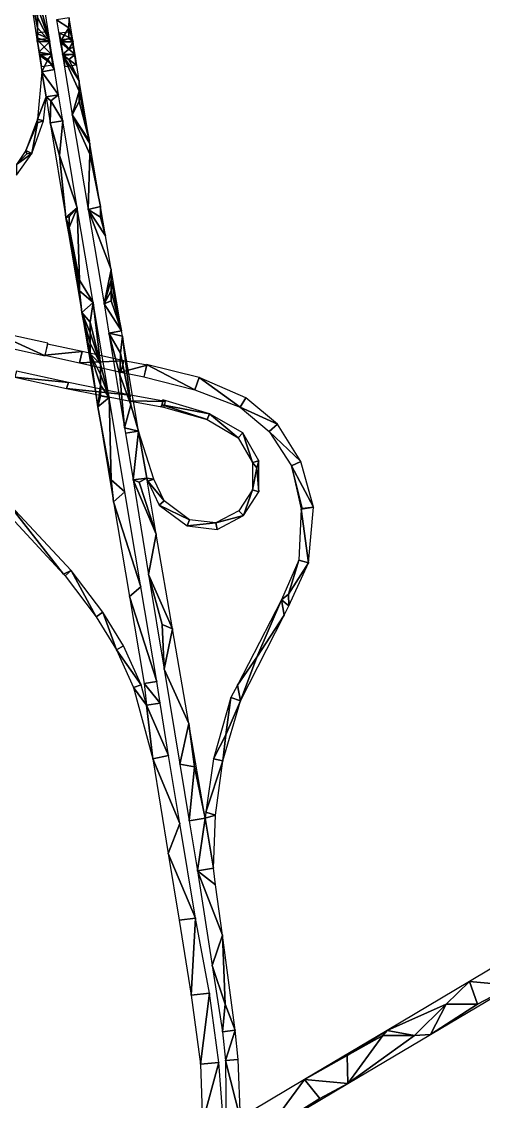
# Model space of a CAD drawing. Extents: x -30359 to 26190, y -30889 to 30041.
# Drawn here: x 3297 to 4738, y -3211 to 160 of the extents above; entities that cross this region are included whole.
import ezdxf

# ---------------------------------------------------------------- set-up
doc = ezdxf.new("R2010")
doc.units = 0

msp = doc.modelspace()

# ---------------------------------------------------------------- linework, layer by layer
at = {"layer": 'mg_to_dxf', "color": 251}
for points in [[(3346.82, 140.77), (3346.78, 172.62), (3314.63, 304.74)], [(3314.63, 304.74), (3345.23, 97.78), (3346.82, 140.77)], [(3385.46, 97.78), (3353.11, 306.61), (3347.87, 238.63)], [(3346.85, 205.55), (3385.46, 97.78), (3347.87, 238.63)], [(3346.78, 172.62), (3385.46, 97.78), (3346.85, 205.55)], [(3346.82, 140.77), (3385.46, 97.78), (3346.78, 172.62)], [(3445.15, 171.43), (3406.03, 165.52), (3444.57, 140.61)], [(3445.15, 171.43), (3444.57, 140.61), (3457.93, 96.86)], [(3346.95, 107.89), (3346.82, 140.77), (3345.23, 97.78)], [(3385.46, 97.78), (3346.82, 140.77), (3346.95, 107.89)], [(3444.57, 140.61), (3406.03, 165.52), (3417.57, 96.71)], [(3444.57, 140.61), (3417.57, 96.71), (3444.69, 107.7)], [(3457.93, 96.86), (3444.57, 140.61), (3444.69, 107.7)], [(3381.39, 107.82), (3378.23, 128.25), (3342.78, 123.72)], [(3342.78, 123.72), (3345.95, 103.27), (3381.39, 107.82)], [(3385.46, 97.78), (3346.95, 107.89), (3345.23, 97.78)], [(3389.32, 58.29), (3381.39, 107.82), (3345.95, 103.27)], [(3345.95, 103.27), (3353.89, 53.75), (3389.32, 58.29)], [(3454.19, 107.82), (3451.02, 128.25), (3415.58, 123.72)], [(3415.58, 123.72), (3418.75, 103.27), (3454.19, 107.82)], [(3444.69, 107.7), (3417.57, 96.71), (3457.93, 96.86)], [(3462.12, 58.29), (3454.19, 107.82), (3418.75, 103.27)], [(3418.75, 103.27), (3426.69, 53.75), (3462.12, 58.29)], [(3345.23, 97.78), (3350.41, 64.65), (3385.46, 97.78)], [(3350.41, 64.65), (3391.91, 57.04), (3385.46, 97.78)], [(3457.93, 96.86), (3417.57, 96.71), (3444.68, 74.47)], [(3424.26, 57.01), (3444.68, 74.47), (3417.57, 96.71)], [(3424.26, 57.01), (3464.51, 57.01), (3444.68, 74.47)], [(3444.68, 74.47), (3460.34, 81.44), (3457.93, 96.86)], [(3460.34, 81.44), (3444.68, 74.47), (3464.51, 57.01)], [(3391.91, 57.04), (3350.41, 64.65), (3351.51, 58.05)], [(3351.51, 58.05), (3360.17, 3.47), (3379.18, 41.56)], [(3351.51, 58.05), (3379.18, 41.56), (3391.91, 57.04)], [(3394.79, 24.91), (3389.32, 58.29), (3353.89, 53.75)], [(3353.89, 53.75), (3359.35, 20.38), (3394.79, 24.91)], [(3379.18, 41.56), (3360.17, 3.47), (3399.32, 10.43)], [(3379.18, 41.56), (3399.32, 10.43), (3391.91, 57.04)], [(3477.16, -24.86), (3444.81, 41.32), (3424.26, 57.01)], [(3477.19, -56.8), (3477.16, -24.86), (3424.26, 57.01)], [(3444.81, 41.32), (3464.51, 57.01), (3424.26, 57.01)], [(3424.26, 57.01), (3455.06, -130.51), (3477.19, -56.8)], [(3467.59, 24.91), (3462.12, 58.29), (3426.69, 53.75)], [(3426.69, 53.75), (3432.15, 20.38), (3467.59, 24.91)], [(3477.16, -24.86), (3464.51, 57.01), (3444.81, 41.32)], [(3373.19, -74.52), (3360.17, 3.47), (3346.2, -144.6)], [(3399.32, 10.43), (3360.17, 3.47), (3412.27, -68.5)], [(3412.27, -68.5), (3360.17, 3.47), (3373.19, -74.52)], [(3509.12, -213.66), (3477.16, -24.86), (3477.19, -56.8)], [(3477.21, -89.7), (3477.19, -56.8), (3455.06, -130.51)], [(3509.12, -213.66), (3477.19, -56.8), (3477.21, -89.7)], [(3365.83, -149.45), (3373.19, -74.52), (3346.2, -144.6)], [(3388.19, -87.46), (3412.27, -68.5), (3373.19, -74.52)], [(3386.17, -156.31), (3388.19, -87.46), (3373.19, -74.52)], [(3425.28, -149.39), (3388.19, -87.46), (3386.17, -156.31)], [(3425.28, -149.39), (3412.27, -68.5), (3388.19, -87.46)], [(3509.12, -213.66), (3477.21, -89.7), (3455.06, -130.51)], [(3455.06, -130.51), (3509.5, -253.7), (3509.74, -220.66)], [(3455.06, -130.51), (3509.74, -220.66), (3509.12, -213.66)], [(3509.5, -253.7), (3455.06, -130.51), (3504.3, -426.16)], [(3310.68, -242.11), (3346.96, -155.47), (3346.2, -144.6)], [(3310.68, -242.11), (3328.73, -252.03), (3346.96, -155.47)], [(3365.83, -149.45), (3346.96, -155.47), (3328.73, -252.03)], [(3346.96, -155.47), (3365.83, -149.45), (3346.2, -144.6)], [(3415.02, -258.25), (3425.28, -149.39), (3386.17, -156.31)], [(3386.17, -156.31), (3435.5, -451.93), (3415.02, -258.25)], [(3425.28, -149.39), (3415.02, -258.25), (3470.45, -421.03)], [(3509.5, -253.7), (3542.95, -417.25), (3509.74, -220.66)], [(3280.87, -319.14), (3328.73, -252.03), (3280.88, -286.16)], [(3313.8, -253.09), (3310.68, -242.11), (3280.88, -286.16)], [(3328.73, -252.03), (3313.8, -253.09), (3280.88, -286.16)], [(3328.73, -252.03), (3310.68, -242.11), (3313.8, -253.09)], [(3415.02, -258.25), (3435.5, -451.93), (3470.45, -421.03)], [(3504.3, -426.16), (3542.95, -417.25), (3509.5, -253.7)], [(3445.16, -449.96), (3470.45, -421.03), (3435.5, -451.93)], [(3445.24, -482.93), (3470.45, -421.03), (3445.16, -449.96)], [(3478.25, -647.16), (3470.45, -421.03), (3445.24, -482.93)], [(3520.63, -717.16), (3470.45, -421.03), (3478.25, -647.16)], [(3504.3, -426.16), (3543.02, -450.2), (3542.95, -417.25)], [(3504.3, -426.16), (3559.4, -509.15), (3543.02, -450.2)], [(3504.3, -426.16), (3576.25, -614.16), (3559.4, -509.15)], [(3554.25, -721.16), (3576.25, -614.16), (3504.3, -426.16)], [(3543.02, -450.2), (3559.4, -509.15), (3542.95, -417.25)], [(3445.24, -482.93), (3445.16, -449.96), (3435.5, -451.93)], [(3485.13, -748.16), (3477.75, -680.16), (3435.5, -451.93)], [(3477.75, -680.16), (3445.24, -482.93), (3435.5, -451.93)], [(3478.25, -647.16), (3445.24, -482.93), (3477.75, -680.16)], [(3554.25, -721.16), (3576.25, -647.16), (3576.25, -614.16)], [(3576.25, -647.16), (3608.75, -805.16), (3576.25, -614.16)], [(3520.63, -717.16), (3478.25, -647.16), (3477.75, -680.16)], [(3554.25, -721.16), (3576.25, -680.16), (3576.25, -647.16)], [(3576.25, -680.16), (3608.75, -805.16), (3576.25, -647.16)], [(3520.63, -717.16), (3477.75, -680.16), (3485.13, -748.16)], [(3554.25, -721.16), (3576.13, -712.16), (3576.25, -680.16)], [(3576.13, -712.16), (3608.75, -805.16), (3576.25, -680.16)], [(3520.63, -717.16), (3485.13, -748.16), (3510.75, -778.16)], [(3520.63, -717.16), (3510.75, -778.16), (3543.38, -909.16)], [(3520.63, -717.16), (3543.38, -909.16), (3570.13, -1013.16)], [(3554.25, -721.16), (3608.75, -805.16), (3576.13, -712.16)], [(3608.75, -805.16), (3554.25, -721.16), (3569.38, -812.16)], [(3510.63, -844.16), (3485.13, -748.16), (3510.63, -877.16)], [(3510.63, -811.16), (3485.13, -748.16), (3510.63, -844.16)], [(3510.75, -778.16), (3485.13, -748.16), (3510.63, -811.16)], [(3510.63, -877.16), (3485.13, -748.16), (3534.63, -1043.16)], [(3370.5, -883.16), (3196.38, -804.16), (3186.13, -843.16)], [(3196.38, -804.16), (3370.5, -883.16), (3378.88, -844.16)], [(3543.38, -909.16), (3510.75, -778.16), (3510.63, -811.16)], [(3569.38, -812.16), (3611.75, -822.16), (3608.75, -805.16)], [(3510.63, -844.16), (3543.38, -909.16), (3510.63, -811.16)], [(3569.38, -812.16), (3603.38, -943.16), (3605.63, -875.16)], [(3569.38, -812.16), (3605.63, -875.16), (3611.75, -822.16)], [(3569.38, -812.16), (3618, -1108.16), (3603.38, -943.16)], [(3637.63, -1036.16), (3611.75, -822.16), (3605.63, -875.16)], [(3662.38, -1118.16), (3611.75, -822.16), (3637.63, -1036.16)], [(3486.19, -870.09), (3378.03, -846.65), (3369.43, -881.39)], [(3369.43, -881.39), (3477.35, -905.37), (3486.19, -870.09)], [(3615.7, -898.7), (3486.19, -870.09), (3477.35, -905.37)], [(3510.63, -844.16), (3510.63, -877.16), (3543.38, -909.16)], [(3605.63, -875.16), (3603.38, -943.16), (3637.63, -1036.16)], [(3477.35, -905.37), (3606.89, -934.32), (3615.7, -898.7)], [(3543.38, -975.16), (3510.63, -877.16), (3534.63, -1043.16)], [(3543.38, -975.16), (3543.38, -942.16), (3510.63, -877.16)], [(3510.63, -877.16), (3543.38, -942.16), (3543.38, -909.16)], [(3570.13, -1013.16), (3543.38, -909.16), (3543.38, -942.16)], [(3688.93, -912.88), (3615.7, -898.7), (3606.89, -934.32)], [(3678.38, -949.16), (3838.13, -989.16), (3687.38, -910.16)], [(3687.38, -910.16), (3838.13, -989.16), (3850.88, -951.16)], [(3443.47, -967.01), (3281.6, -931.02), (3275.77, -949.64)], [(3543.38, -975.16), (3570.13, -1013.16), (3543.38, -942.16)], [(3618, -1108.16), (3637.63, -1036.16), (3603.38, -943.16)], [(3606.89, -934.32), (3680.04, -948.7), (3688.93, -912.88)], [(3275.77, -949.64), (3437.37, -985.01), (3443.47, -967.01)], [(3637.37, -1006.01), (3443.47, -967.01), (3437.37, -985.01)], [(3543.25, -1008.16), (3543.38, -975.16), (3534.63, -1043.16)], [(3570.13, -1013.16), (3543.38, -975.16), (3543.25, -1008.16)], [(3838.13, -989.16), (3979.25, -1044.16), (3850.88, -951.16)], [(3997.25, -1014.16), (3850.88, -951.16), (3979.25, -1044.16)], [(3437.37, -985.01), (3631.38, -1024.21), (3637.37, -1006.01)], [(3570.13, -1013.16), (3543.25, -1008.16), (3534.63, -1043.16)], [(3746.63, -1025.97), (3637.37, -1006.01), (3631.38, -1024.21)], [(3570.13, -1013.16), (3534.63, -1043.16), (3576.25, -1270.16)], [(3534.63, -1043.16), (3584.25, -1339.16), (3576.25, -1270.16)], [(3570.13, -1013.16), (3576.25, -1270.16), (3619.75, -1308.16)], [(3637.63, -1036.16), (3618, -1108.16), (3662.38, -1118.16)], [(3631.38, -1024.21), (3740.57, -1043.5), (3746.63, -1025.97)], [(3736, -1036.16), (3737.88, -1021.16), (3733.13, -1041.16)], [(3875.88, -1082.16), (3736, -1036.16), (3733.13, -1041.16)], [(3883.88, -1064.16), (3737.88, -1021.16), (3736, -1036.16)], [(3875.88, -1082.16), (3883.88, -1064.16), (3736, -1036.16)], [(3997.25, -1014.16), (3979.25, -1044.16), (4096.25, -1097.16)], [(4096.25, -1097.16), (3979.25, -1044.16), (4070, -1120.16)], [(3883.88, -1064.16), (3875.88, -1082.16), (3973.13, -1139.16)], [(3987.75, -1124.16), (3883.88, -1064.16), (3973.13, -1139.16)], [(3618, -1108.16), (3620.88, -1125.16), (3662.38, -1118.16)], [(4169, -1213.16), (4096.25, -1097.16), (4070, -1120.16)], [(3644.88, -1270.16), (3662.38, -1118.16), (3620.88, -1125.16)], [(3644.88, -1270.16), (3687.5, -1265.16), (3662.38, -1118.16)], [(3709.38, -1268.16), (3662.38, -1118.16), (3687.5, -1265.16)], [(3987.75, -1124.16), (3973.13, -1139.16), (4018, -1216.16)], [(3987.75, -1124.16), (4018, -1216.16), (4038, -1211.16)], [(4169, -1213.16), (4070, -1120.16), (4139.63, -1227.16)], [(4018, -1216.16), (4031.38, -1233.16), (4038, -1211.16)], [(4038, -1211.16), (4031.38, -1233.16), (4037.38, -1308.16)], [(4207.75, -1356.16), (4169, -1213.16), (4139.63, -1227.16)], [(4018, -1216.16), (4017.5, -1302.16), (4031.38, -1233.16)], [(4031.38, -1233.16), (4017.5, -1302.16), (4037.38, -1308.16)], [(4207.75, -1356.16), (4139.63, -1227.16), (4173, -1360.16)], [(4173, -1360.16), (4139.63, -1227.16), (4170.13, -1362.16)], [(3576.25, -1270.16), (3584.25, -1339.16), (3619.75, -1308.16)], [(3687.5, -1265.16), (3644.88, -1270.16), (3663.88, -1278.16)], [(3693.63, -1566.16), (3717.5, -1440.16), (3644.88, -1270.16)], [(3663.88, -1278.16), (3644.88, -1270.16), (3717.5, -1440.16)], [(3687.5, -1265.16), (3663.88, -1278.16), (3717.5, -1440.16)], [(3690.75, -1275.16), (3709.38, -1268.16), (3687.5, -1265.16)], [(3709.38, -1268.16), (3690.75, -1275.16), (3742, -1336.16)], [(3742, -1336.16), (3690.75, -1275.16), (3726.13, -1349.16)], [(3619.75, -1308.16), (3584.25, -1339.16), (3669.25, -1604.16)], [(3975.5, -1367.16), (3989.5, -1382.16), (4017.5, -1302.16)], [(4017.5, -1302.16), (3989.5, -1382.16), (4037.38, -1308.16)], [(3223.38, -1345.16), (3427.88, -1565.16), (3247.63, -1335.16)], [(3452.13, -1554.16), (3247.63, -1335.16), (3427.88, -1565.16)], [(3669.25, -1604.16), (3584.25, -1339.16), (3633.88, -1635.16)], [(3821.13, -1395.16), (3742, -1336.16), (3726.13, -1349.16)], [(3813.38, -1414.16), (3821.13, -1395.16), (3726.13, -1349.16)], [(3903.5, -1405.16), (3989.5, -1382.16), (3975.5, -1367.16)], [(3907.25, -1426.16), (3989.5, -1382.16), (3903.5, -1405.16)], [(4170.13, -1362.16), (4162.38, -1521.16), (4192.5, -1530.16)], [(4207.75, -1356.16), (4173, -1360.16), (4170.13, -1362.16)], [(4207.75, -1356.16), (4170.13, -1362.16), (4192.5, -1530.16)], [(3813.38, -1414.16), (3903.5, -1405.16), (3821.13, -1395.16)], [(3907.25, -1426.16), (3903.5, -1405.16), (3813.38, -1414.16)], [(3768.25, -1736.16), (3717.5, -1440.16), (3693.63, -1566.16)], [(4162.38, -1521.16), (4108.63, -1645.16), (4129.75, -1627.16)], [(4162.38, -1521.16), (4129.75, -1627.16), (4192.5, -1530.16)], [(4129.75, -1627.16), (4131, -1664.16), (4192.5, -1530.16)], [(3432.88, -1570.16), (3452.13, -1554.16), (3427.88, -1565.16)], [(3432.88, -1570.16), (3529.88, -1698.16), (3452.13, -1554.16)], [(3529.88, -1698.16), (3550.5, -1684.16), (3452.13, -1554.16)], [(3742.38, -1862.16), (3736, -1722.16), (3693.63, -1566.16)], [(3736, -1722.16), (3768.25, -1736.16), (3693.63, -1566.16)], [(3669.25, -1604.16), (3633.88, -1635.16), (3718.88, -1900.16)], [(3718.88, -1900.16), (3633.88, -1635.16), (3679.38, -1906.16)], [(4108.63, -1645.16), (3970.5, -1911.16), (4031.38, -1824.16)], [(4116.38, -1693.16), (4108.63, -1645.16), (4031.38, -1824.16)], [(4108.63, -1645.16), (4131, -1664.16), (4129.75, -1627.16)], [(4116.38, -1693.16), (4131, -1664.16), (4108.63, -1645.16)], [(3593.38, -1801.16), (3550.5, -1684.16), (3529.88, -1698.16)], [(3615.5, -1789.16), (3550.5, -1684.16), (3593.38, -1801.16)], [(4116.38, -1693.16), (4031.38, -1824.16), (3980.25, -1960.16)], [(3742.38, -1862.16), (3768.25, -1736.16), (3736, -1722.16)], [(3818.88, -2031.16), (3768.25, -1736.16), (3742.38, -1862.16)], [(3669.88, -1910.16), (3615.5, -1789.16), (3593.38, -1801.16)], [(3669.88, -1910.16), (3593.38, -1801.16), (3646.25, -1919.16)], [(4031.38, -1824.16), (3970.5, -1911.16), (3980.25, -1960.16)], [(3791.13, -2158.16), (3818.88, -2031.16), (3742.38, -1862.16)], [(3646.25, -1919.16), (3687.25, -1974.16), (3669.88, -1910.16)], [(3706.38, -2141.16), (3687.25, -1974.16), (3646.25, -1919.16)], [(3729.75, -1968.16), (3718.88, -1900.16), (3679.38, -1906.16)], [(3729.75, -1968.16), (3679.38, -1906.16), (3687.25, -1974.16)], [(3980.25, -1960.16), (3970.5, -1911.16), (3950.38, -1950.16)], [(3950.38, -1950.16), (3896.5, -2141.16), (3934.25, -2067.16)], [(3950.38, -1950.16), (3934.25, -2067.16), (3980.25, -1960.16)], [(3755.75, -2131.16), (3729.75, -1968.16), (3687.25, -1974.16)], [(3706.38, -2141.16), (3755.75, -2131.16), (3687.25, -1974.16)], [(3934.25, -2067.16), (3925.38, -2148.16), (3980.25, -1960.16)], [(3837, -2166.16), (3818.88, -2031.16), (3791.13, -2158.16)], [(3869.5, -2327.16), (3818.88, -2031.16), (3837, -2166.16)], [(3896.5, -2141.16), (3925.38, -2148.16), (3934.25, -2067.16)], [(3706.38, -2141.16), (3790.63, -2343.16), (3755.75, -2131.16)], [(3706.38, -2141.16), (3754.88, -2437.16), (3790.63, -2343.16)], [(3872.38, -2308.16), (3925.38, -2148.16), (3896.5, -2141.16)], [(3925.38, -2148.16), (3872.38, -2308.16), (3902.13, -2317.16)], [(3820.38, -2335.16), (3837, -2166.16), (3791.13, -2158.16)], [(3869.5, -2327.16), (3837, -2166.16), (3820.38, -2335.16)], [(3872.38, -2308.16), (3869.5, -2327.16), (3902.13, -2317.16)], [(3869.5, -2327.16), (3896.25, -2483.16), (3902.13, -2317.16)], [(3754.88, -2437.16), (3839.38, -2639.16), (3790.63, -2343.16)], [(3820.38, -2335.16), (3846.13, -2491.16), (3869.5, -2327.16)], [(3846.13, -2491.16), (3896.25, -2483.16), (3869.5, -2327.16)], [(3754.88, -2437.16), (3788.88, -2645.16), (3839.38, -2639.16)], [(3846.13, -2491.16), (3902, -2535.16), (3896.25, -2483.16)], [(3846.13, -2491.16), (3924, -2692.16), (3902, -2535.16)], [(3846.13, -2491.16), (3891.88, -2787.16), (3924, -2692.16)], [(3788.88, -2645.16), (3826, -2879.16), (3839.38, -2639.16)], [(3839.38, -2639.16), (3826, -2879.16), (3883.13, -2873.16)], [(3891.88, -2787.16), (3932.88, -2907.16), (3924, -2692.16)], [(3924, -2692.16), (3932.88, -2907.16), (3963.5, -2989.16)], [(4953.25, -2683.16), (4695.5, -2837.16), (4831.38, -2849.16)], [(3891.88, -2787.16), (3923.88, -2994.16), (3932.88, -2907.16)], [(4437.63, -2990.16), (4621.88, -2907.16), (4695.5, -2837.16)], [(4573.63, -3002.16), (4831.38, -2849.16), (4720.25, -2907.16)], [(4695.5, -2837.16), (4621.88, -2907.16), (4720.25, -2907.16)], [(4720.25, -2907.16), (4831.38, -2849.16), (4695.5, -2837.16)], [(3826, -2879.16), (3855.38, -3095.16), (3883.13, -2873.16)], [(3855.38, -3095.16), (3913.13, -3090.16), (3883.13, -2873.16)], [(3932.88, -2907.16), (3923.88, -2994.16), (3963.5, -2989.16)], [(4437.63, -2990.16), (4523.5, -3005.16), (4621.88, -2907.16)], [(4621.88, -2907.16), (4523.5, -3005.16), (4573.63, -3002.16)], [(4573.63, -3002.16), (4720.25, -2907.16), (4621.88, -2907.16)], [(3923.88, -2994.16), (3933.38, -3083.16), (3963.5, -2989.16)], [(3933.38, -3083.16), (3973.25, -3080.16), (3963.5, -2989.16)], [(4437.63, -2990.16), (4179.75, -3143.16), (4313.25, -3068.16)], [(4437.63, -2990.16), (4313.25, -3068.16), (4425, -3005.16)], [(4425, -3005.16), (4523.5, -3005.16), (4437.63, -2990.16)], [(4425, -3005.16), (4313.25, -3068.16), (4315.75, -3155.16)], [(4573.63, -3002.16), (4523.5, -3005.16), (4315.75, -3155.16)], [(4523.5, -3005.16), (4425, -3005.16), (4315.75, -3155.16)], [(3861.75, -3277.16), (3913.13, -3090.16), (3855.38, -3095.16)], [(3913.13, -3090.16), (3861.75, -3277.16), (3926.88, -3281.16)], [(3980.38, -3268.16), (3973.25, -3080.16), (3933.38, -3083.16)], [(3933.38, -3083.16), (3935.5, -3302.16), (3980.38, -3268.16)], [(4313.25, -3068.16), (4179.75, -3143.16), (4315.75, -3155.16)], [(4018, -3239.16), (4057.88, -3308.16), (4179.75, -3143.16)], [(4179.75, -3143.16), (4057.88, -3308.16), (4228.13, -3202.16)], [(4228.13, -3202.16), (4057.88, -3308.16), (4315.75, -3155.16)], [(4179.75, -3143.16), (4228.13, -3202.16), (4315.75, -3155.16)]]:
    msp.add_3dface(points, dxfattribs=at)

doc.saveas('drawing.dxf')
